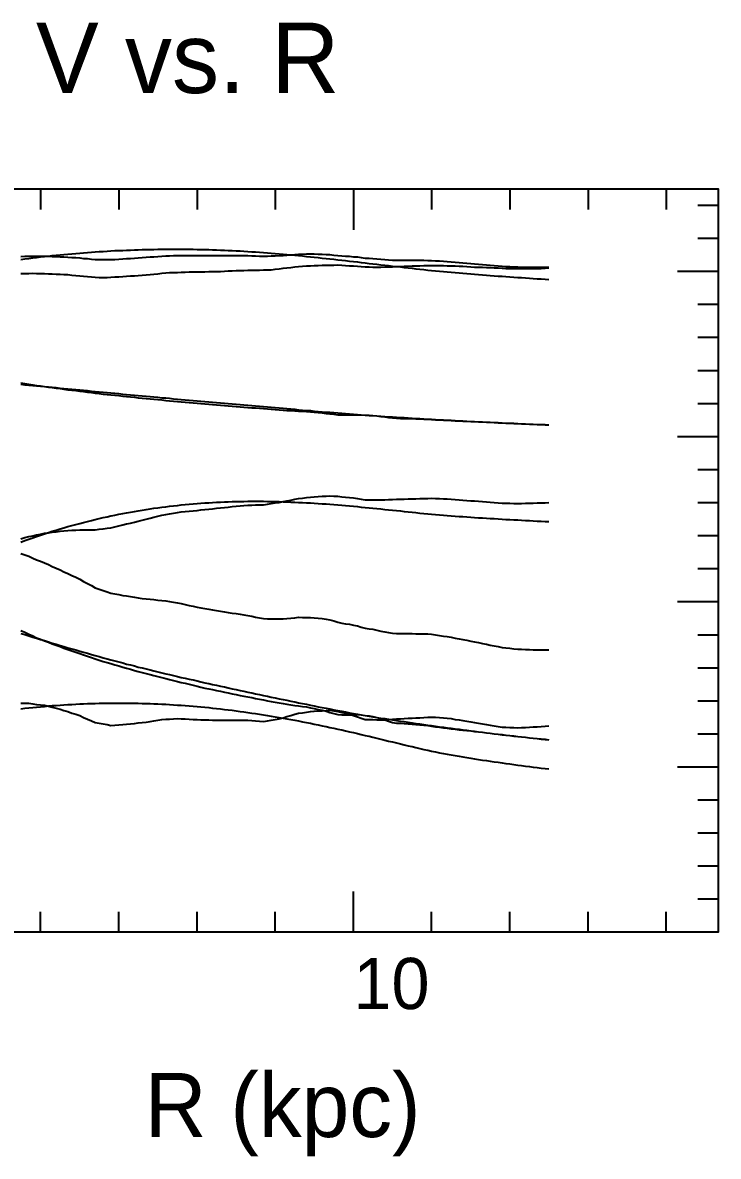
# Model space of a CAD drawing. Extents: x -35 to 179, y -35 to 142.
# Drawn here: x 70.5 to 179.2, y -35 to 142.2 of the extents above; entities that cross this region are included whole.
import ezdxf

# ---------------------------------------------------------------- set-up
doc = ezdxf.new("R2010")
doc.units = 0

msp = doc.modelspace()

# ---------------------------------------------------------------- linework, layer by layer
at = {"color": 0}
for p, q in [((73.32, 116.19), (73.32, 112.99)), ((85.54, 116.19), (85.54, 112.99)), ((97.76, 116.19), (97.76, 112.99)), ((109.98, 116.19), (109.98, 112.99)), ((122.19, 116.19), (122.19, 109.79)), ((134.41, 116.19), (134.41, 112.99)), ((146.63, 116.19), (146.63, 112.99)), ((158.85, 116.19), (158.85, 112.99)), ((171.07, 116.19), (171.07, 112.99)), ((179.2, 113.61), (176, 113.61)), ((179.2, 108.44), (176, 108.44)), ((179.2, 103.28), (172.8, 103.28)), ((179.2, 98.11), (176, 98.11)), ((179.2, 92.95), (176, 92.95)), ((179.2, 87.79), (176, 87.79)), ((179.2, 82.62), (176, 82.62)), ((179.2, 77.46), (172.8, 77.46)), ((179.2, 72.29), (176, 72.29)), ((179.2, 67.13), (176, 67.13)), ((179.2, 61.97), (176, 61.97)), ((179.2, 56.8), (176, 56.8)), ((179.2, 51.64), (172.8, 51.64)), ((179.2, 46.47), (176, 46.47)), ((179.2, 41.31), (176, 41.31)), ((179.2, 36.15), (176, 36.15)), ((179.2, 30.98), (176, 30.98)), ((179.2, 25.82), (172.8, 25.82)), ((179.2, 20.66), (176, 20.66)), ((179.2, 15.49), (176, 15.49)), ((179.2, 10.33), (176, 10.33)), ((122.19, 0), (122.19, 6.4)), ((179.2, 5.16), (176, 5.16)), ((73.32, 0), (73.32, 3.2)), ((85.54, 0), (85.54, 3.2)), ((97.76, 0), (97.76, 3.2)), ((109.98, 0), (109.98, 3.2)), ((134.41, 0), (134.41, 3.2)), ((146.63, 0), (146.63, 3.2)), ((158.85, 0), (158.85, 3.2)), ((171.07, 0), (171.07, 3.2))]:
    msp.add_line(p, q, dxfattribs=at)
msp.add_lwpolyline([(0, 0), (0, 116.19), (179.2, 116.19), (179.2, 0)], close=True, dxfattribs=at)
at = {"color": 3}
for points in [[(70.26, 105.17), (70.87, 105.25), (71.48, 105.33), (72.09, 105.41), (72.71, 105.49), (73.32, 105.56), (73.93, 105.64), (74.54, 105.71), (75.15, 105.77), (75.76, 105.84), (76.37, 105.9), (76.98, 105.96), (77.59, 106.02), (78.2, 106.08), (78.82, 106.13), (79.43, 106.18), (80.04, 106.23), (80.65, 106.28), (81.26, 106.32), (81.87, 106.36), (82.48, 106.41), (83.09, 106.44), (83.7, 106.48), (84.31, 106.52), (84.93, 106.55), (85.54, 106.58), (86.15, 106.6), (86.76, 106.63), (87.37, 106.65), (87.98, 106.67), (88.59, 106.69), (89.2, 106.71), (89.81, 106.73), (90.42, 106.74), (91.04, 106.75), (91.65, 106.76), (92.26, 106.77), (92.87, 106.78), (93.48, 106.78), (94.09, 106.78), (94.7, 106.78), (95.31, 106.78), (95.92, 106.78), (96.53, 106.77), (97.14, 106.76), (97.76, 106.75), (98.37, 106.74), (98.98, 106.73), (99.59, 106.71), (100.2, 106.69), (100.81, 106.67), (101.42, 106.65), (102.03, 106.62), (102.64, 106.59), (103.25, 106.57), (103.87, 106.53), (104.48, 106.5), (105.09, 106.47), (105.7, 106.43), (106.31, 106.39), (106.92, 106.35), (107.53, 106.31), (108.14, 106.26), (108.75, 106.21), (109.36, 106.17), (109.98, 106.12), (110.59, 106.07), (111.2, 106.01), (111.81, 105.96), (112.42, 105.9), (113.03, 105.84), (113.64, 105.79), (114.25, 105.73), (114.86, 105.66), (115.47, 105.6), (116.08, 105.54), (116.7, 105.47), (117.31, 105.4), (117.92, 105.34), (118.53, 105.27), (119.14, 105.2), (119.75, 105.13), (120.36, 105.06), (120.97, 104.99), (121.58, 104.92), (122.19, 104.85), (122.81, 104.78), (123.42, 104.71), (124.03, 104.63), (124.64, 104.56), (125.25, 104.49), (125.86, 104.42), (126.47, 104.35), (127.08, 104.28), (127.69, 104.21), (128.3, 104.14), (128.92, 104.07), (129.53, 104), (130.14, 103.93), (130.75, 103.86), (131.36, 103.79), (131.97, 103.72), (132.58, 103.65), (133.19, 103.59), (133.8, 103.52), (134.41, 103.46), (135.03, 103.4), (135.64, 103.34), (136.25, 103.28), (136.86, 103.23), (137.47, 103.17), (138.08, 103.12), (138.69, 103.07), (139.3, 103.01), (139.91, 102.96), (140.52, 102.91), (141.13, 102.86), (141.75, 102.81), (142.36, 102.77), (142.97, 102.72), (143.58, 102.67), (144.19, 102.63), (144.8, 102.58), (145.41, 102.54), (146.02, 102.49), (146.63, 102.45), (147.24, 102.41), (147.86, 102.37), (148.47, 102.33), (149.08, 102.28), (149.69, 102.24), (150.3, 102.2), (150.91, 102.16), (151.52, 102.13), (152.13, 102.09), (152.74, 102.05)], [(70.26, 85.66), (70.87, 85.6), (71.48, 85.55), (72.09, 85.49), (72.71, 85.43), (73.32, 85.38), (73.93, 85.32), (74.54, 85.26), (75.15, 85.2), (75.76, 85.14), (76.37, 85.08), (76.98, 85.02), (77.59, 84.96), (78.2, 84.91), (78.82, 84.85), (79.43, 84.79), (80.04, 84.73), (80.65, 84.67), (81.26, 84.61), (81.87, 84.55), (82.48, 84.49), (83.09, 84.43), (83.7, 84.37), (84.31, 84.31), (84.93, 84.25), (85.54, 84.2), (86.15, 84.14), (86.76, 84.08), (87.37, 84.02), (87.98, 83.96), (88.59, 83.91), (89.2, 83.85), (89.81, 83.79), (90.42, 83.74), (91.04, 83.68), (91.65, 83.63), (92.26, 83.57), (92.87, 83.52), (93.48, 83.47), (94.09, 83.41), (94.7, 83.36), (95.31, 83.3), (95.92, 83.25), (96.53, 83.2), (97.14, 83.14), (97.76, 83.09), (98.37, 83.04), (98.98, 82.99), (99.59, 82.93), (100.2, 82.88), (100.81, 82.82), (101.42, 82.77), (102.03, 82.72), (102.64, 82.66), (103.25, 82.61), (103.87, 82.56), (104.48, 82.5), (105.09, 82.45), (105.7, 82.4), (106.31, 82.34), (106.92, 82.29), (107.53, 82.23), (108.14, 82.18), (108.75, 82.13), (109.36, 82.07), (109.98, 82.02), (110.59, 81.96), (111.2, 81.91), (111.81, 81.86), (112.42, 81.8), (113.03, 81.75), (113.64, 81.69), (114.25, 81.64), (114.86, 81.59), (115.47, 81.54), (116.08, 81.48), (116.7, 81.43), (117.31, 81.38), (117.92, 81.33), (118.53, 81.28), (119.14, 81.23), (119.75, 81.18), (120.36, 81.13), (120.97, 81.08), (121.58, 81.03), (122.19, 80.98), (122.81, 80.94), (123.42, 80.89), (124.03, 80.85), (124.64, 80.8), (125.25, 80.76), (125.86, 80.72), (126.47, 80.68), (127.08, 80.64), (127.69, 80.6), (128.3, 80.56), (128.92, 80.52), (129.53, 80.48), (130.14, 80.45), (130.75, 80.41), (131.36, 80.37), (131.97, 80.34), (132.58, 80.3), (133.19, 80.27), (133.8, 80.23), (134.41, 80.2), (135.03, 80.16), (135.64, 80.13), (136.25, 80.1), (136.86, 80.06), (137.47, 80.03), (138.08, 80), (138.69, 79.97), (139.3, 79.93), (139.91, 79.9), (140.52, 79.87), (141.13, 79.84), (141.75, 79.81), (142.36, 79.78), (142.97, 79.75), (143.58, 79.72), (144.19, 79.7), (144.8, 79.67), (145.41, 79.64), (146.02, 79.61), (146.63, 79.58), (147.24, 79.56), (147.86, 79.53), (148.47, 79.5), (149.08, 79.47), (149.69, 79.45), (150.3, 79.42), (150.91, 79.4), (151.52, 79.37), (152.13, 79.35), (152.74, 79.32)], [(70.26, 61.01), (70.87, 61.24), (71.48, 61.45), (72.09, 61.67), (72.71, 61.88), (73.32, 62.09), (73.93, 62.29), (74.54, 62.49), (75.15, 62.68), (75.76, 62.87), (76.37, 63.06), (76.98, 63.24), (77.59, 63.42), (78.2, 63.59), (78.82, 63.76), (79.43, 63.92), (80.04, 64.08), (80.65, 64.24), (81.26, 64.39), (81.87, 64.54), (82.48, 64.68), (83.09, 64.82), (83.7, 64.96), (84.31, 65.09), (84.93, 65.22), (85.54, 65.34), (86.15, 65.46), (86.76, 65.58), (87.37, 65.69), (87.98, 65.8), (88.59, 65.9), (89.2, 66), (89.81, 66.1), (90.42, 66.19), (91.04, 66.29), (91.65, 66.37), (92.26, 66.45), (92.87, 66.53), (93.48, 66.6), (94.09, 66.67), (94.7, 66.74), (95.31, 66.8), (95.92, 66.86), (96.53, 66.92), (97.14, 66.97), (97.76, 67.03), (98.37, 67.07), (98.98, 67.11), (99.59, 67.15), (100.2, 67.19), (100.81, 67.22), (101.42, 67.25), (102.03, 67.27), (102.64, 67.3), (103.25, 67.32), (103.87, 67.33), (104.48, 67.35), (105.09, 67.36), (105.7, 67.37), (106.31, 67.37), (106.92, 67.37), (107.53, 67.37), (108.14, 67.37), (108.75, 67.36), (109.36, 67.35), (109.98, 67.34), (110.59, 67.32), (111.2, 67.3), (111.81, 67.28), (112.42, 67.26), (113.03, 67.23), (113.64, 67.21), (114.25, 67.18), (114.86, 67.14), (115.47, 67.11), (116.08, 67.07), (116.7, 67.03), (117.31, 66.99), (117.92, 66.95), (118.53, 66.9), (119.14, 66.85), (119.75, 66.81), (120.36, 66.76), (120.97, 66.7), (121.58, 66.65), (122.19, 66.6), (122.81, 66.54), (123.42, 66.48), (124.03, 66.42), (124.64, 66.36), (125.25, 66.3), (125.86, 66.24), (126.47, 66.18), (127.08, 66.11), (127.69, 66.05), (128.3, 65.99), (128.92, 65.92), (129.53, 65.86), (130.14, 65.79), (130.75, 65.73), (131.36, 65.67), (131.97, 65.6), (132.58, 65.54), (133.19, 65.48), (133.8, 65.42), (134.41, 65.37), (135.03, 65.31), (135.64, 65.26), (136.25, 65.21), (136.86, 65.16), (137.47, 65.11), (138.08, 65.07), (138.69, 65.02), (139.3, 64.98), (139.91, 64.94), (140.52, 64.89), (141.13, 64.85), (141.75, 64.81), (142.36, 64.77), (142.97, 64.74), (143.58, 64.7), (144.19, 64.66), (144.8, 64.62), (145.41, 64.59), (146.02, 64.55), (146.63, 64.52), (147.24, 64.49), (147.86, 64.45), (148.47, 64.42), (149.08, 64.39), (149.69, 64.36), (150.3, 64.33), (150.91, 64.29), (151.52, 64.26), (152.13, 64.23), (152.74, 64.21)]]:
    msp.add_lwpolyline(points, dxfattribs=at)
at = {"color": 4}
for points in [[(70.26, 105.66), (70.87, 105.68), (71.48, 105.7), (72.09, 105.68), (72.71, 105.67), (73.32, 105.68), (73.93, 105.69), (74.54, 105.67), (75.15, 105.64), (75.76, 105.63), (76.37, 105.61), (76.98, 105.57), (77.59, 105.54), (78.2, 105.5), (78.82, 105.46), (79.43, 105.43), (80.04, 105.35), (80.65, 105.3), (81.26, 105.24), (81.87, 105.18), (82.48, 105.17), (83.09, 105.16), (83.7, 105.16), (84.31, 105.16), (84.93, 105.19), (85.54, 105.23), (86.15, 105.27), (86.76, 105.31), (87.37, 105.35), (87.98, 105.39), (88.59, 105.43), (89.2, 105.47), (89.81, 105.51), (90.42, 105.56), (91.04, 105.61), (91.65, 105.66), (92.26, 105.71), (92.87, 105.73), (93.48, 105.75), (94.09, 105.78), (94.7, 105.8), (95.31, 105.81), (95.92, 105.8), (96.53, 105.8), (97.14, 105.79), (97.76, 105.79), (98.37, 105.79), (98.98, 105.78), (99.59, 105.79), (100.2, 105.79), (100.81, 105.79), (101.42, 105.79), (102.03, 105.79), (102.64, 105.79), (103.25, 105.79), (103.87, 105.79), (104.48, 105.79), (105.09, 105.78), (105.7, 105.78), (106.31, 105.75), (106.92, 105.73), (107.53, 105.71), (108.14, 105.68), (108.75, 105.7), (109.36, 105.72), (109.98, 105.75), (110.59, 105.77), (111.2, 105.81), (111.81, 105.85), (112.42, 105.9), (113.03, 105.95), (113.64, 106), (114.25, 106.01), (114.86, 106.03), (115.47, 106.03), (116.08, 106.03), (116.7, 106.02), (117.31, 106.01), (117.92, 105.97), (118.53, 105.94), (119.14, 105.87), (119.75, 105.78), (120.36, 105.73), (120.97, 105.7), (121.58, 105.67), (122.19, 105.61), (122.81, 105.56), (123.42, 105.48), (124.03, 105.4), (124.64, 105.37), (125.25, 105.34), (125.86, 105.29), (126.47, 105.22), (127.08, 105.17), (127.69, 105.13), (128.3, 105.08), (128.92, 105.07), (129.53, 105.07), (130.14, 105.07), (130.75, 105.07), (131.36, 105.06), (131.97, 105.05), (132.58, 105.05), (133.19, 105.04), (133.8, 105.03), (134.41, 105.02), (135.03, 104.98), (135.64, 104.94), (136.25, 104.89), (136.86, 104.85), (137.47, 104.82), (138.08, 104.76), (138.69, 104.7), (139.3, 104.65), (139.91, 104.6), (140.52, 104.55), (141.13, 104.49), (141.75, 104.44), (142.36, 104.39), (142.97, 104.34), (143.58, 104.28), (144.19, 104.23), (144.8, 104.17), (145.41, 104.12), (146.02, 104.1), (146.63, 104.06), (147.24, 104.03), (147.86, 104), (148.47, 103.99), (149.08, 103.99), (149.69, 103.98), (150.3, 103.97), (150.91, 103.96), (151.52, 103.96), (152.13, 103.95), (152.74, 103.95)], [(70.26, 85.91), (70.87, 85.81), (71.48, 85.7), (72.09, 85.59), (72.71, 85.48), (73.32, 85.4), (73.93, 85.32), (74.54, 85.23), (75.15, 85.14), (75.76, 85.06), (76.37, 84.98), (76.98, 84.9), (77.59, 84.82), (78.2, 84.74), (78.82, 84.67), (79.43, 84.59), (80.04, 84.51), (80.65, 84.44), (81.26, 84.36), (81.87, 84.29), (82.48, 84.21), (83.09, 84.14), (83.7, 84.08), (84.31, 84.01), (84.93, 83.95), (85.54, 83.89), (86.15, 83.82), (86.76, 83.76), (87.37, 83.7), (87.98, 83.63), (88.59, 83.57), (89.2, 83.51), (89.81, 83.45), (90.42, 83.39), (91.04, 83.33), (91.65, 83.27), (92.26, 83.21), (92.87, 83.15), (93.48, 83.09), (94.09, 83.04), (94.7, 82.98), (95.31, 82.93), (95.92, 82.87), (96.53, 82.82), (97.14, 82.76), (97.76, 82.71), (98.37, 82.65), (98.98, 82.59), (99.59, 82.55), (100.2, 82.5), (100.81, 82.45), (101.42, 82.4), (102.03, 82.35), (102.64, 82.3), (103.25, 82.25), (103.87, 82.19), (104.48, 82.15), (105.09, 82.1), (105.7, 82.05), (106.31, 82), (106.92, 81.96), (107.53, 81.91), (108.14, 81.86), (108.75, 81.81), (109.36, 81.76), (109.98, 81.72), (110.59, 81.67), (111.2, 81.63), (111.81, 81.58), (112.42, 81.54), (113.03, 81.51), (113.64, 81.47), (114.25, 81.44), (114.86, 81.4), (115.47, 81.35), (116.08, 81.3), (116.7, 81.25), (117.31, 81.2), (117.92, 81.12), (118.53, 81.05), (119.14, 80.98), (119.75, 80.9), (120.36, 80.88), (120.97, 80.89), (121.58, 80.89), (122.19, 80.9), (122.81, 80.9), (123.42, 80.88), (124.03, 80.85), (124.64, 80.82), (125.25, 80.78), (125.86, 80.72), (126.47, 80.64), (127.08, 80.56), (127.69, 80.48), (128.3, 80.4), (128.92, 80.36), (129.53, 80.34), (130.14, 80.33), (130.75, 80.31), (131.36, 80.3), (131.97, 80.27), (132.58, 80.25), (133.19, 80.22), (133.8, 80.2), (134.41, 80.16), (135.03, 80.13), (135.64, 80.09), (136.25, 80.06), (136.86, 80.03), (137.47, 80), (138.08, 79.97), (138.69, 79.94), (139.3, 79.91), (139.91, 79.89), (140.52, 79.86), (141.13, 79.83), (141.75, 79.81), (142.36, 79.78), (142.97, 79.75), (143.58, 79.72), (144.19, 79.69), (144.8, 79.66), (145.41, 79.63), (146.02, 79.61), (146.63, 79.58), (147.24, 79.55), (147.86, 79.53), (148.47, 79.5), (149.08, 79.48), (149.69, 79.45), (150.3, 79.43), (150.91, 79.4), (151.52, 79.38), (152.13, 79.36), (152.74, 79.33)], [(70.26, 61.51), (70.87, 61.7), (71.48, 61.87), (72.09, 61.99), (72.71, 62.13), (73.32, 62.25), (73.93, 62.38), (74.54, 62.46), (75.15, 62.54), (75.76, 62.62), (76.37, 62.7), (76.98, 62.75), (77.59, 62.8), (78.2, 62.84), (78.82, 62.88), (79.43, 62.93), (80.04, 62.91), (80.65, 62.91), (81.26, 62.91), (81.87, 62.91), (82.48, 63.01), (83.09, 63.09), (83.7, 63.16), (84.31, 63.24), (84.93, 63.38), (85.54, 63.53), (86.15, 63.68), (86.76, 63.83), (87.37, 63.98), (87.98, 64.13), (88.59, 64.28), (89.2, 64.43), (89.81, 64.57), (90.42, 64.73), (91.04, 64.89), (91.65, 65.04), (92.26, 65.19), (92.87, 65.31), (93.48, 65.42), (94.09, 65.52), (94.7, 65.63), (95.31, 65.71), (95.92, 65.78), (96.53, 65.84), (97.14, 65.9), (97.76, 65.96), (98.37, 66.03), (98.98, 66.1), (99.59, 66.16), (100.2, 66.22), (100.81, 66.29), (101.42, 66.36), (102.03, 66.42), (102.64, 66.48), (103.25, 66.54), (103.87, 66.6), (104.48, 66.65), (105.09, 66.71), (105.7, 66.76), (106.31, 66.78), (106.92, 66.8), (107.53, 66.82), (108.14, 66.84), (108.75, 66.93), (109.36, 67.03), (109.98, 67.12), (110.59, 67.21), (111.2, 67.33), (111.81, 67.45), (112.42, 67.57), (113.03, 67.69), (113.64, 67.81), (114.25, 67.87), (114.86, 67.94), (115.47, 68.01), (116.08, 68.07), (116.7, 68.11), (117.31, 68.15), (117.92, 68.19), (118.53, 68.22), (119.14, 68.2), (119.75, 68.15), (120.36, 68.09), (120.97, 68.04), (121.58, 67.98), (122.19, 67.89), (122.81, 67.8), (123.42, 67.71), (124.03, 67.62), (124.64, 67.61), (125.25, 67.61), (125.86, 67.6), (126.47, 67.59), (127.08, 67.61), (127.69, 67.64), (128.3, 67.66), (128.92, 67.69), (129.53, 67.71), (130.14, 67.72), (130.75, 67.74), (131.36, 67.76), (131.97, 67.77), (132.58, 67.79), (133.19, 67.81), (133.8, 67.83), (134.41, 67.84), (135.03, 67.83), (135.64, 67.8), (136.25, 67.78), (136.86, 67.75), (137.47, 67.72), (138.08, 67.67), (138.69, 67.62), (139.3, 67.57), (139.91, 67.52), (140.52, 67.47), (141.13, 67.42), (141.75, 67.37), (142.36, 67.33), (142.97, 67.28), (143.58, 67.23), (144.19, 67.18), (144.8, 67.13), (145.41, 67.08), (146.02, 67.07), (146.63, 67.06), (147.24, 67.04), (147.86, 67.02), (148.47, 67.04), (149.08, 67.06), (149.69, 67.07), (150.3, 67.09), (150.91, 67.11), (151.52, 67.13), (152.13, 67.15), (152.74, 67.17)]]:
    msp.add_lwpolyline(points, dxfattribs=at)
at = {"color": 6}
for points in [[(70.26, 102.97), (70.87, 102.98), (71.48, 103), (72.09, 103.01), (72.71, 103), (73.32, 102.98), (73.93, 102.96), (74.54, 102.94), (75.15, 102.91), (75.76, 102.88), (76.37, 102.86), (76.98, 102.83), (77.59, 102.8), (78.2, 102.74), (78.82, 102.69), (79.43, 102.64), (80.04, 102.58), (80.65, 102.53), (81.26, 102.47), (81.87, 102.41), (82.48, 102.35), (83.09, 102.35), (83.7, 102.38), (84.31, 102.41), (84.93, 102.44), (85.54, 102.48), (86.15, 102.52), (86.76, 102.55), (87.37, 102.59), (87.98, 102.63), (88.59, 102.68), (89.2, 102.73), (89.81, 102.79), (90.42, 102.84), (91.04, 102.89), (91.65, 102.95), (92.26, 103.01), (92.87, 103.06), (93.48, 103.12), (94.09, 103.13), (94.7, 103.16), (95.31, 103.18), (95.92, 103.21), (96.53, 103.22), (97.14, 103.23), (97.76, 103.24), (98.37, 103.25), (98.98, 103.26), (99.59, 103.27), (100.2, 103.28), (100.81, 103.29), (101.42, 103.3), (102.03, 103.34), (102.64, 103.38), (103.25, 103.41), (103.87, 103.45), (104.48, 103.46), (105.09, 103.47), (105.7, 103.48), (106.31, 103.49), (106.92, 103.5), (107.53, 103.51), (108.14, 103.53), (108.75, 103.54), (109.36, 103.55), (109.98, 103.64), (110.59, 103.71), (111.2, 103.79), (111.81, 103.86), (112.42, 103.93), (113.03, 104), (113.64, 104.07), (114.25, 104.14), (114.86, 104.18), (115.47, 104.2), (116.08, 104.23), (116.7, 104.25), (117.31, 104.28), (117.92, 104.28), (118.53, 104.29), (119.14, 104.3), (119.75, 104.31), (120.36, 104.27), (120.97, 104.24), (121.58, 104.2), (122.19, 104.17), (122.81, 104.13), (123.42, 104.08), (124.03, 104.04), (124.64, 104), (125.25, 103.96), (125.86, 103.98), (126.47, 103.99), (127.08, 104), (127.69, 104.01), (128.3, 104.04), (128.92, 104.06), (129.53, 104.09), (130.14, 104.12), (130.75, 104.14), (131.36, 104.16), (131.97, 104.18), (132.58, 104.2), (133.19, 104.22), (133.8, 104.21), (134.41, 104.21), (135.03, 104.21), (135.64, 104.21), (136.25, 104.21), (136.86, 104.2), (137.47, 104.19), (138.08, 104.18), (138.69, 104.15), (139.3, 104.11), (139.91, 104.07), (140.52, 104.03), (141.13, 103.99), (141.75, 103.98), (142.36, 103.96), (142.97, 103.94), (143.58, 103.92), (144.19, 103.88), (144.8, 103.85), (145.41, 103.82), (146.02, 103.78), (146.63, 103.77), (147.24, 103.77), (147.86, 103.76), (148.47, 103.76), (149.08, 103.76), (149.69, 103.76), (150.3, 103.76), (150.91, 103.76), (151.52, 103.77), (152.13, 103.82), (152.74, 103.87)], [(70.26, 35.81), (70.87, 35.81), (71.48, 35.81), (72.09, 35.7), (72.71, 35.63), (73.32, 35.56), (73.93, 35.48), (74.54, 35.33), (75.15, 35.18), (75.76, 35.03), (76.37, 34.88), (76.98, 34.69), (77.59, 34.49), (78.2, 34.28), (78.82, 34.08), (79.43, 33.88), (80.04, 33.58), (80.65, 33.31), (81.26, 33.04), (81.87, 32.77), (82.48, 32.68), (83.09, 32.57), (83.7, 32.46), (84.31, 32.35), (84.93, 32.37), (85.54, 32.42), (86.15, 32.47), (86.76, 32.52), (87.37, 32.58), (87.98, 32.65), (88.59, 32.72), (89.2, 32.79), (89.81, 32.86), (90.42, 32.97), (91.04, 33.07), (91.65, 33.17), (92.26, 33.27), (92.87, 33.31), (93.48, 33.34), (94.09, 33.37), (94.7, 33.4), (95.31, 33.39), (95.92, 33.35), (96.53, 33.31), (97.14, 33.27), (97.76, 33.24), (98.37, 33.22), (98.98, 33.21), (99.59, 33.19), (100.2, 33.17), (100.81, 33.17), (101.42, 33.17), (102.03, 33.17), (102.64, 33.17), (103.25, 33.17), (103.87, 33.17), (104.48, 33.17), (105.09, 33.17), (105.7, 33.17), (106.31, 33.1), (106.92, 33.05), (107.53, 33), (108.14, 32.94), (108.75, 33.04), (109.36, 33.16), (109.98, 33.27), (110.59, 33.38), (111.2, 33.54), (111.81, 33.72), (112.42, 33.9), (113.03, 34.08), (113.64, 34.25), (114.25, 34.31), (114.86, 34.4), (115.47, 34.49), (116.08, 34.57), (116.7, 34.61), (117.31, 34.64), (117.92, 34.67), (118.53, 34.71), (119.14, 34.63), (119.75, 34.5), (120.36, 34.37), (120.97, 34.23), (121.58, 34.1), (122.19, 33.88), (122.81, 33.68), (123.42, 33.49), (124.03, 33.29), (124.64, 33.26), (125.25, 33.24), (125.86, 33.21), (126.47, 33.19), (127.08, 33.21), (127.69, 33.25), (128.3, 33.3), (128.92, 33.35), (129.53, 33.39), (130.14, 33.42), (130.75, 33.45), (131.36, 33.48), (131.97, 33.51), (132.58, 33.54), (133.19, 33.58), (133.8, 33.61), (134.41, 33.65), (135.03, 33.62), (135.64, 33.57), (136.25, 33.52), (136.86, 33.46), (137.47, 33.41), (138.08, 33.29), (138.69, 33.19), (139.3, 33.09), (139.91, 32.99), (140.52, 32.89), (141.13, 32.79), (141.75, 32.69), (142.36, 32.59), (142.97, 32.49), (143.58, 32.39), (144.19, 32.29), (144.8, 32.18), (145.41, 32.08), (146.02, 32.07), (146.63, 32.04), (147.24, 32), (147.86, 31.97), (148.47, 32), (149.08, 32.04), (149.69, 32.07), (150.3, 32.1), (150.91, 32.14), (151.52, 32.18), (152.13, 32.22), (152.74, 32.26)]]:
    msp.add_lwpolyline(points, dxfattribs=at)
at = {"color": 1}
msp.add_lwpolyline([(70.26, 59.23), (70.87, 59.01), (71.48, 58.78), (72.09, 58.49), (72.71, 58.22), (73.32, 58), (73.93, 57.77), (74.54, 57.48), (75.15, 57.2), (75.76, 56.93), (76.37, 56.66), (76.98, 56.37), (77.59, 56.07), (78.2, 55.78), (78.82, 55.49), (79.43, 55.2), (80.04, 54.84), (80.65, 54.52), (81.26, 54.19), (81.87, 53.87), (82.48, 53.65), (83.09, 53.43), (83.7, 53.22), (84.31, 53.01), (84.93, 52.89), (85.54, 52.78), (86.15, 52.67), (86.76, 52.57), (87.37, 52.47), (87.98, 52.38), (88.59, 52.29), (89.2, 52.2), (89.81, 52.12), (90.42, 52.06), (91.04, 52), (91.65, 51.94), (92.26, 51.89), (92.87, 51.79), (93.48, 51.69), (94.09, 51.6), (94.7, 51.5), (95.31, 51.39), (95.92, 51.25), (96.53, 51.11), (97.14, 50.98), (97.76, 50.84), (98.37, 50.72), (98.98, 50.6), (99.59, 50.5), (100.2, 50.39), (100.81, 50.29), (101.42, 50.19), (102.03, 50.1), (102.64, 50), (103.25, 49.9), (103.87, 49.81), (104.48, 49.72), (105.09, 49.63), (105.7, 49.54), (106.31, 49.41), (106.92, 49.28), (107.53, 49.16), (108.14, 49.04), (108.75, 49.02), (109.36, 49.01), (109.98, 49), (110.59, 49), (111.2, 49.02), (111.81, 49.06), (112.42, 49.12), (113.03, 49.18), (113.64, 49.25), (114.25, 49.23), (114.86, 49.23), (115.47, 49.2), (116.08, 49.17), (116.7, 49.11), (117.31, 49.05), (117.92, 48.95), (118.53, 48.85), (119.14, 48.68), (119.75, 48.46), (120.36, 48.33), (120.97, 48.24), (121.58, 48.16), (122.19, 48.01), (122.81, 47.88), (123.42, 47.71), (124.03, 47.52), (124.64, 47.44), (125.25, 47.36), (125.86, 47.24), (126.47, 47.09), (127.08, 46.96), (127.69, 46.86), (128.3, 46.76), (128.92, 46.71), (129.53, 46.72), (130.14, 46.71), (130.75, 46.7), (131.36, 46.7), (131.97, 46.68), (132.58, 46.66), (133.19, 46.64), (133.8, 46.63), (134.41, 46.59), (135.03, 46.51), (135.64, 46.41), (136.25, 46.31), (136.86, 46.22), (137.47, 46.13), (138.08, 46), (138.69, 45.88), (139.3, 45.76), (139.91, 45.64), (140.52, 45.52), (141.13, 45.4), (141.75, 45.28), (142.36, 45.16), (142.97, 45.04), (143.58, 44.91), (144.19, 44.79), (144.8, 44.66), (145.41, 44.54), (146.02, 44.48), (146.63, 44.4), (147.24, 44.33), (147.86, 44.26), (148.47, 44.24), (149.08, 44.22), (149.69, 44.2), (150.3, 44.18), (150.91, 44.16), (151.52, 44.15), (152.13, 44.14), (152.74, 44.13)], dxfattribs=at)
at = {"color": 2}
for points in [[(70.26, 59.23), (70.87, 59.01), (71.48, 58.78), (72.09, 58.49), (72.71, 58.22), (73.32, 58), (73.93, 57.77), (74.54, 57.48), (75.15, 57.2), (75.76, 56.93), (76.37, 56.66), (76.98, 56.37), (77.59, 56.07), (78.2, 55.78), (78.82, 55.49), (79.43, 55.2), (80.04, 54.84), (80.65, 54.52), (81.26, 54.19), (81.87, 53.87), (82.48, 53.65), (83.09, 53.43), (83.7, 53.22), (84.31, 53.01), (84.93, 52.89), (85.54, 52.78), (86.15, 52.67), (86.76, 52.57), (87.37, 52.47), (87.98, 52.38), (88.59, 52.29), (89.2, 52.2), (89.81, 52.12), (90.42, 52.06), (91.04, 52), (91.65, 51.94), (92.26, 51.89), (92.87, 51.79), (93.48, 51.69), (94.09, 51.6), (94.7, 51.5), (95.31, 51.39), (95.92, 51.25), (96.53, 51.11), (97.14, 50.98), (97.76, 50.84), (98.37, 50.72), (98.98, 50.6), (99.59, 50.5), (100.2, 50.39), (100.81, 50.29), (101.42, 50.19), (102.03, 50.1), (102.64, 50), (103.25, 49.9), (103.87, 49.81), (104.48, 49.72), (105.09, 49.63), (105.7, 49.54), (106.31, 49.41), (106.92, 49.28), (107.53, 49.16), (108.14, 49.04), (108.75, 49.02), (109.36, 49.01), (109.98, 49), (110.59, 49), (111.2, 49.02), (111.81, 49.06), (112.42, 49.12), (113.03, 49.18), (113.64, 49.25), (114.25, 49.23), (114.86, 49.23), (115.47, 49.2), (116.08, 49.17), (116.7, 49.11), (117.31, 49.05), (117.92, 48.95), (118.53, 48.85), (119.14, 48.68), (119.75, 48.46), (120.36, 48.33), (120.97, 48.24), (121.58, 48.16), (122.19, 48.01), (122.81, 47.88), (123.42, 47.71), (124.03, 47.52), (124.64, 47.44), (125.25, 47.36), (125.86, 47.24), (126.47, 47.09), (127.08, 46.96), (127.69, 46.86), (128.3, 46.76), (128.92, 46.71), (129.53, 46.72), (130.14, 46.71), (130.75, 46.7), (131.36, 46.7), (131.97, 46.68), (132.58, 46.66), (133.19, 46.64), (133.8, 46.63), (134.41, 46.59), (135.03, 46.51), (135.64, 46.41), (136.25, 46.31), (136.86, 46.22), (137.47, 46.13), (138.08, 46), (138.69, 45.88), (139.3, 45.76), (139.91, 45.64), (140.52, 45.52), (141.13, 45.4), (141.75, 45.28), (142.36, 45.16), (142.97, 45.04), (143.58, 44.91), (144.19, 44.79), (144.8, 44.66), (145.41, 44.54), (146.02, 44.48), (146.63, 44.4), (147.24, 44.33), (147.86, 44.26), (148.47, 44.24), (149.08, 44.22), (149.69, 44.2), (150.3, 44.18), (150.91, 44.16), (151.52, 44.15), (152.13, 44.14), (152.74, 44.13)], [(70.26, 46.72), (70.87, 46.53), (71.48, 46.34), (72.09, 46.15), (72.71, 45.96), (73.32, 45.77), (73.93, 45.59), (74.54, 45.4), (75.15, 45.22), (75.76, 45.03), (76.37, 44.85), (76.98, 44.67), (77.59, 44.49), (78.2, 44.31), (78.82, 44.13), (79.43, 43.96), (80.04, 43.78), (80.65, 43.61), (81.26, 43.44), (81.87, 43.27), (82.48, 43.1), (83.09, 42.93), (83.7, 42.76), (84.31, 42.59), (84.93, 42.43), (85.54, 42.27), (86.15, 42.1), (86.76, 41.94), (87.37, 41.79), (87.98, 41.63), (88.59, 41.47), (89.2, 41.32), (89.81, 41.16), (90.42, 41.01), (91.04, 40.86), (91.65, 40.71), (92.26, 40.57), (92.87, 40.42), (93.48, 40.28), (94.09, 40.14), (94.7, 39.99), (95.31, 39.85), (95.92, 39.71), (96.53, 39.57), (97.14, 39.44), (97.76, 39.3), (98.37, 39.16), (98.98, 39.02), (99.59, 38.89), (100.2, 38.75), (100.81, 38.62), (101.42, 38.48), (102.03, 38.35), (102.64, 38.22), (103.25, 38.08), (103.87, 37.95), (104.48, 37.82), (105.09, 37.69), (105.7, 37.56), (106.31, 37.43), (106.92, 37.3), (107.53, 37.17), (108.14, 37.04), (108.75, 36.91), (109.36, 36.78), (109.98, 36.65), (110.59, 36.52), (111.2, 36.39), (111.81, 36.27), (112.42, 36.14), (113.03, 36.01), (113.64, 35.89), (114.25, 35.76), (114.86, 35.64), (115.47, 35.51), (116.08, 35.39), (116.7, 35.27), (117.31, 35.15), (117.92, 35.03), (118.53, 34.91), (119.14, 34.79), (119.75, 34.67), (120.36, 34.55), (120.97, 34.44), (121.58, 34.33), (122.19, 34.22), (122.81, 34.11), (123.42, 34), (124.03, 33.9), (124.64, 33.79), (125.25, 33.69), (125.86, 33.59), (126.47, 33.49), (127.08, 33.4), (127.69, 33.3), (128.3, 33.21), (128.92, 33.11), (129.53, 33.02), (130.14, 32.93), (130.75, 32.84), (131.36, 32.75), (131.97, 32.66), (132.58, 32.57), (133.19, 32.48), (133.8, 32.4), (134.41, 32.31), (135.03, 32.23), (135.64, 32.14), (136.25, 32.06), (136.86, 31.98), (137.47, 31.9), (138.08, 31.82), (138.69, 31.74), (139.3, 31.66), (139.91, 31.58), (140.52, 31.5), (141.13, 31.42), (141.75, 31.35), (142.36, 31.27), (142.97, 31.2), (143.58, 31.12), (144.19, 31.05), (144.8, 30.97), (145.41, 30.9), (146.02, 30.83), (146.63, 30.76), (147.24, 30.69), (147.86, 30.62), (148.47, 30.55), (149.08, 30.48), (149.69, 30.41), (150.3, 30.34), (150.91, 30.27), (151.52, 30.2), (152.13, 30.14), (152.74, 30.07)], [(70.26, 34.95), (70.87, 35.02), (71.48, 35.08), (72.09, 35.15), (72.71, 35.21), (73.32, 35.27), (73.93, 35.32), (74.54, 35.38), (75.15, 35.43), (75.76, 35.47), (76.37, 35.52), (76.98, 35.56), (77.59, 35.6), (78.2, 35.63), (78.82, 35.67), (79.43, 35.7), (80.04, 35.72), (80.65, 35.75), (81.26, 35.77), (81.87, 35.79), (82.48, 35.8), (83.09, 35.82), (83.7, 35.83), (84.31, 35.84), (84.93, 35.84), (85.54, 35.84), (86.15, 35.84), (86.76, 35.83), (87.37, 35.83), (87.98, 35.82), (88.59, 35.81), (89.2, 35.79), (89.81, 35.77), (90.42, 35.75), (91.04, 35.73), (91.65, 35.7), (92.26, 35.67), (92.87, 35.64), (93.48, 35.61), (94.09, 35.57), (94.7, 35.53), (95.31, 35.49), (95.92, 35.45), (96.53, 35.4), (97.14, 35.35), (97.76, 35.3), (98.37, 35.24), (98.98, 35.18), (99.59, 35.12), (100.2, 35.06), (100.81, 34.99), (101.42, 34.92), (102.03, 34.85), (102.64, 34.78), (103.25, 34.7), (103.87, 34.62), (104.48, 34.54), (105.09, 34.46), (105.7, 34.37), (106.31, 34.28), (106.92, 34.19), (107.53, 34.1), (108.14, 34), (108.75, 33.91), (109.36, 33.8), (109.98, 33.7), (110.59, 33.6), (111.2, 33.49), (111.81, 33.38), (112.42, 33.27), (113.03, 33.15), (113.64, 33.04), (114.25, 32.92), (114.86, 32.8), (115.47, 32.68), (116.08, 32.55), (116.7, 32.43), (117.31, 32.3), (117.92, 32.17), (118.53, 32.04), (119.14, 31.9), (119.75, 31.77), (120.36, 31.63), (120.97, 31.49), (121.58, 31.35), (122.19, 31.21), (122.81, 31.07), (123.42, 30.93), (124.03, 30.78), (124.64, 30.64), (125.25, 30.49), (125.86, 30.34), (126.47, 30.2), (127.08, 30.05), (127.69, 29.9), (128.3, 29.75), (128.92, 29.6), (129.53, 29.46), (130.14, 29.31), (130.75, 29.16), (131.36, 29.02), (131.97, 28.87), (132.58, 28.73), (133.19, 28.59), (133.8, 28.46), (134.41, 28.33), (135.03, 28.2), (135.64, 28.08), (136.25, 27.96), (136.86, 27.85), (137.47, 27.74), (138.08, 27.63), (138.69, 27.52), (139.3, 27.42), (139.91, 27.32), (140.52, 27.22), (141.13, 27.12), (141.75, 27.02), (142.36, 26.93), (142.97, 26.84), (143.58, 26.75), (144.19, 26.66), (144.8, 26.57), (145.41, 26.48), (146.02, 26.4), (146.63, 26.31), (147.24, 26.23), (147.86, 26.15), (148.47, 26.07), (149.08, 25.99), (149.69, 25.91), (150.3, 25.83), (150.91, 25.76), (151.52, 25.68), (152.13, 25.61), (152.74, 25.53)]]:
    msp.add_lwpolyline(points, dxfattribs=at)
at = {"color": 5}
msp.add_lwpolyline([(70.26, 47.18), (70.87, 46.9), (71.48, 46.61), (72.09, 46.33), (72.71, 46.05), (73.32, 45.83), (73.93, 45.58), (74.54, 45.34), (75.15, 45.1), (75.76, 44.88), (76.37, 44.66), (76.98, 44.44), (77.59, 44.21), (78.2, 44), (78.82, 43.79), (79.43, 43.58), (80.04, 43.36), (80.65, 43.16), (81.26, 42.96), (81.87, 42.75), (82.48, 42.55), (83.09, 42.35), (83.7, 42.18), (84.31, 42), (84.93, 41.82), (85.54, 41.65), (86.15, 41.47), (86.76, 41.3), (87.37, 41.13), (87.98, 40.95), (88.59, 40.78), (89.2, 40.62), (89.81, 40.45), (90.42, 40.29), (91.04, 40.13), (91.65, 39.97), (92.26, 39.81), (92.87, 39.66), (93.48, 39.5), (94.09, 39.35), (94.7, 39.21), (95.31, 39.06), (95.92, 38.92), (96.53, 38.77), (97.14, 38.62), (97.76, 38.48), (98.37, 38.33), (98.98, 38.18), (99.59, 38.06), (100.2, 37.93), (100.81, 37.8), (101.42, 37.67), (102.03, 37.54), (102.64, 37.42), (103.25, 37.29), (103.87, 37.16), (104.48, 37.04), (105.09, 36.92), (105.7, 36.8), (106.31, 36.68), (106.92, 36.56), (107.53, 36.44), (108.14, 36.32), (108.75, 36.2), (109.36, 36.09), (109.98, 35.97), (110.59, 35.86), (111.2, 35.75), (111.81, 35.64), (112.42, 35.55), (113.03, 35.46), (113.64, 35.38), (114.25, 35.3), (114.86, 35.22), (115.47, 35.08), (116.08, 34.96), (116.7, 34.84), (117.31, 34.72), (117.92, 34.55), (118.53, 34.38), (119.14, 34.21), (119.75, 34.03), (120.36, 33.98), (120.97, 34), (121.58, 34.01), (122.19, 34.02), (122.81, 34.03), (123.42, 33.98), (124.03, 33.9), (124.64, 33.82), (125.25, 33.74), (125.86, 33.59), (126.47, 33.4), (127.08, 33.21), (127.69, 33.02), (128.3, 32.82), (128.92, 32.71), (129.53, 32.67), (130.14, 32.64), (130.75, 32.6), (131.36, 32.56), (131.97, 32.5), (132.58, 32.44), (133.19, 32.37), (133.8, 32.31), (134.41, 32.23), (135.03, 32.14), (135.64, 32.05), (136.25, 31.96), (136.86, 31.89), (137.47, 31.81), (138.08, 31.74), (138.69, 31.67), (139.3, 31.6), (139.91, 31.54), (140.52, 31.47), (141.13, 31.4), (141.75, 31.33), (142.36, 31.26), (142.97, 31.18), (143.58, 31.11), (144.19, 31.04), (144.8, 30.97), (145.41, 30.89), (146.02, 30.82), (146.63, 30.75), (147.24, 30.67), (147.86, 30.61), (148.47, 30.54), (149.08, 30.48), (149.69, 30.41), (150.3, 30.35), (150.91, 30.29), (151.52, 30.23), (152.13, 30.17), (152.74, 30.1)], dxfattribs=at)

# ---------------------------------------------------------------- texts
at = {"color": 0}
for s, height, p in [('V vs. R', 11, (72.6, 131.19)), ('10', 8, (122.19, -12)), ('R (kpc)', 10, (89.6, -32))]:
    msp.add_text(s, height=height, dxfattribs=at).set_placement(p)

doc.saveas('drawing.dxf')
